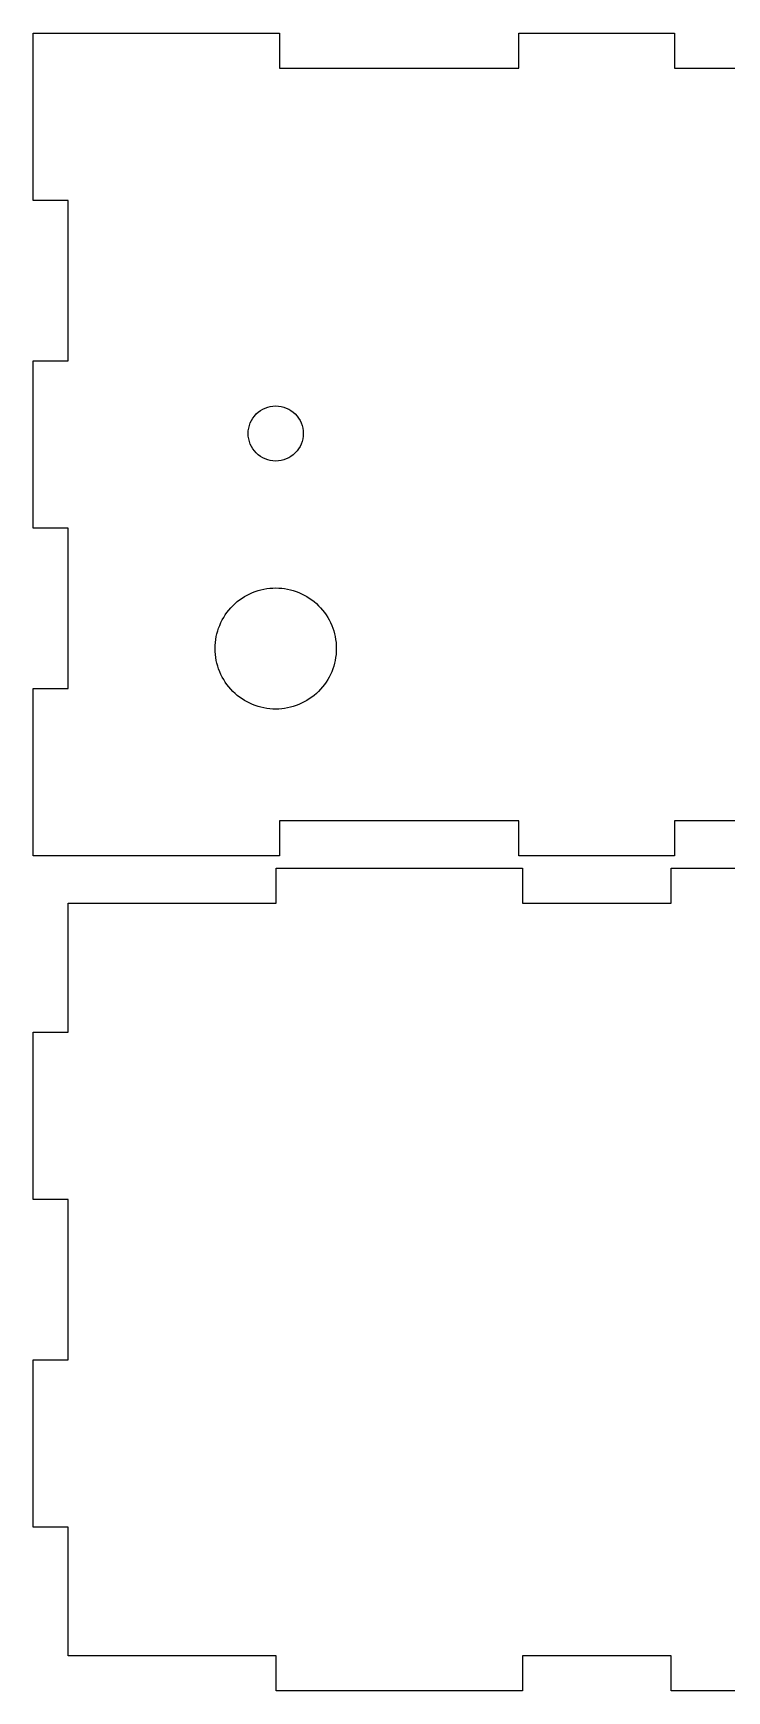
# Model space of a CAD drawing. Extents: x 2 to 152, y 4 to 49.
# Drawn here: x 65.88 to 84.63, y 4.3 to 49.11 of the extents above; entities that cross this region are included whole.
import ezdxf

# ---------------------------------------------------------------- set-up
doc = ezdxf.new("R2010")
doc.units = 0
doc.layers.get('0').update_dxf_attribs({"linetype": 'CONTINUOUS'})

msp = doc.modelspace()

# ---------------------------------------------------------------- linework, layer by layer
at = {"color": 7}
for points in [[(87.233792, 27.818831), (83.216204, 27.818831), (83.216204, 26.869794), (79.008808, 26.869794), (79.008808, 27.818831), (72.539541, 27.818831), (72.539541, 26.869794), (65.880468, 26.869794), (65.880468, 31.393536), (66.829504, 31.393536), (66.829504, 35.72747), (65.880468, 35.72747), (65.880468, 40.251211), (66.829504, 40.251211), (66.829504, 44.585145), (65.880468, 44.585145), (65.880468, 49.108887), (72.539541, 49.108887), (72.539541, 48.15985), (79.008808, 48.15985), (79.008808, 49.108887), (83.216204, 49.108887), (83.216204, 48.15985), (87.233792, 48.15985)], [(87.328696, 4.295903), (83.1213, 4.295903), (83.1213, 5.244939), (79.103712, 5.244939), (79.103712, 4.295903), (72.444638, 4.295903), (72.444638, 5.244939), (66.829504, 5.244939), (66.829504, 8.72474), (65.880468, 8.72474), (65.880468, 13.248482), (66.829504, 13.248482), (66.829504, 17.582416), (65.880468, 17.582416), (65.880468, 22.106157), (66.829504, 22.106157), (66.829504, 25.585958), (72.444638, 25.585958), (72.444638, 26.534995), (79.103712, 26.534995), (79.103712, 25.585958), (83.1213, 25.585958), (83.1213, 26.534995), (87.328696, 26.534995)]]:
    msp.add_lwpolyline(points, dxfattribs=at)
at = {"color": 5}
for points in [[(73.180958, 38.287261)], [(74.074486, 32.47316)]]:
    msp.add_lwpolyline(points, close=True, dxfattribs=at)
for points in [[(71.909835, 38.813777), (72.049476, 38.953418), (72.23887, 39.031867), (72.436352, 39.031867)], [(72.436352, 39.031867), (72.633834, 39.031867), (72.823227, 38.953418), (72.962868, 38.813777)], [(71.691745, 38.287261), (71.691745, 38.484743), (71.770194, 38.674136), (71.909835, 38.813777)], [(72.962868, 38.813777), (73.102509, 38.674136), (73.180958, 38.484743), (73.180958, 38.287261)], [(71.909835, 37.760744), (71.770194, 37.900385), (71.691745, 38.089779), (71.691745, 38.287261)], [(73.180958, 38.287261), (73.180958, 38.089779), (73.102509, 37.900385), (72.962868, 37.760744)], [(72.436352, 37.542654), (72.23887, 37.542654), (72.049476, 37.621103), (71.909835, 37.760744)], [(72.962868, 37.760744), (72.823227, 37.621103), (72.633834, 37.542654), (72.436352, 37.542654)], [(71.278015, 33.631497), (71.585225, 33.938706), (72.001891, 34.111295), (72.436352, 34.111295)], [(72.436352, 34.111295), (72.870812, 34.111295), (73.287478, 33.938706), (73.594688, 33.631497)], [(70.798217, 32.47316), (70.798217, 32.907621), (70.970806, 33.324287), (71.278015, 33.631497)], [(73.594688, 33.631497), (73.901898, 33.324287), (74.074486, 32.907621), (74.074486, 32.47316)], [(71.278015, 31.314824), (70.970806, 31.622034), (70.798217, 32.0387), (70.798217, 32.47316)], [(74.074486, 32.47316), (74.074486, 32.0387), (73.901898, 31.622034), (73.594688, 31.314824)], [(72.436352, 30.835026), (72.001891, 30.835026), (71.585225, 31.007614), (71.278015, 31.314824)], [(73.594688, 31.314824), (73.287478, 31.007614), (72.870812, 30.835026), (72.436352, 30.835026)]]:
    msp.add_open_spline(points, degree=3, dxfattribs=at)

doc.saveas('drawing.dxf')
